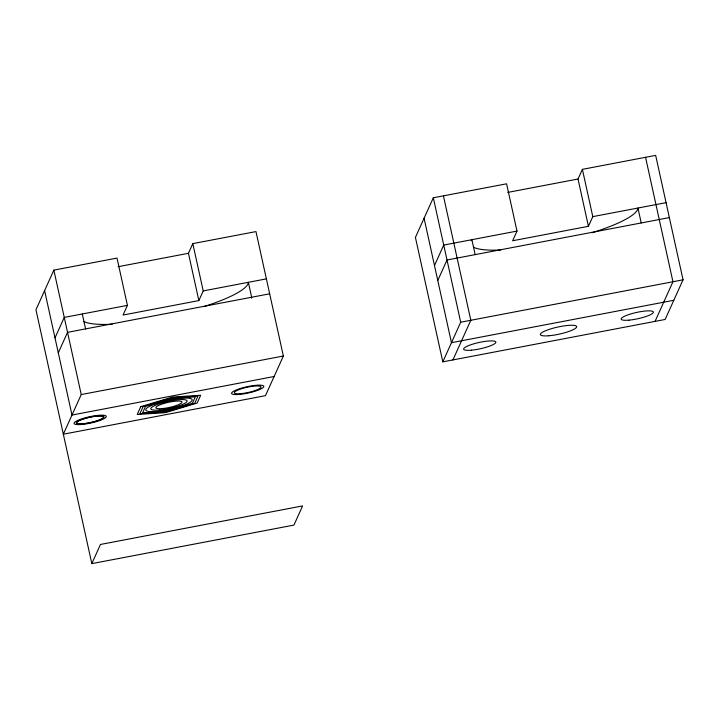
<?xml version="1.0" encoding="UTF-8"?>
<svg xmlns="http://www.w3.org/2000/svg" width="719" height="719" viewBox="0 0 719 719"><rect width="100%" height="100%" fill="white"/><g stroke="black" fill="none" stroke-linecap="round" stroke-linejoin="round"><path stroke-width="1.08" d="M53.853 270.128L81.238 394.56L63.335 434.204L265.464 395.666L283.367 356.022L255.973 231.581L192.809 243.624L203.216 290.916L198.857 300.587L123.057 315.039L127.425 305.368L117.017 258.085L53.853 270.128L35.95 309.772L91.825 563.624L293.945 525.086L302.6 505.915L100.471 544.454L91.825 563.624M55.012 337.885L64.261 317.412L127.425 305.368M58.302 352.822L67.541 332.34L269.67 293.801M198.857 300.587L188.45 253.295L192.809 243.624M433.323 197.77L415.42 237.414L442.814 361.855L665.147 319.461L683.05 279.817L655.665 155.376L582.39 169.351L578.022 179.013L588.43 226.305L512.638 240.757L516.997 231.087L506.589 183.803L433.323 197.77L460.708 322.211L442.814 361.855M434.483 265.536L443.731 245.053L516.997 231.087M437.772 280.464L447.02 259.99L669.353 217.596M452.916 359.922L470.819 320.279L443.425 195.847M588.43 226.305L592.798 216.635L582.39 169.351M655.045 321.384L672.948 281.74L645.554 157.308M118.141 266.704L188.45 253.295M507.722 192.422L578.022 179.013M203.216 290.916L266.381 278.873M592.798 216.635L666.073 202.668M81.238 394.56L283.367 356.022M460.708 322.211L683.05 279.817M274.119 376.504L71.99 415.043L44.605 290.602M673.802 300.29L451.469 342.684L424.075 218.243M641.222 222.962L637.933 208.025A85.732 16.681 -12.4 0 1 592.222 232.713M475.151 254.625L471.871 239.688A85.732 16.681 -12.4 0 0 471.161 240.694M82.29 313.969L85.579 328.907M251.488 298.142A85.732 16.681 -12.4 0 0 251.641 297.244L248.352 282.306A85.732 16.681 -12.4 0 1 203.621 306.689M112.209 324.242A85.732 16.681 -12.4 0 1 83.907 321.537M500.658 250.014A85.732 16.681 -12.4 0 1 473.488 247.255M140.735 406.693L137.221 414.477L165.433 412.661L197.15 403.053L200.673 395.261L172.461 397.086L140.735 406.693M143.117 406.541L139.899 413.668L165.73 412.005L194.777 403.206L197.995 396.07L172.165 397.742L143.117 406.541M145.499 406.388L142.569 412.859L166.026 411.349L192.395 403.359L195.316 396.888L171.868 398.398L145.499 406.388M241.512 393.581A13.67 2.66 -12.4 0 0 261.06 386.921A13.67 2.66 -12.4 0 0 240.55 389.069A13.67 2.66 -12.4 0 0 241.512 393.581M240.227 394.345A16.501 3.209 -12.4 0 0 263.819 386.31A16.501 3.209 -12.4 0 0 239.068 388.907A16.501 3.209 -12.4 0 0 240.227 394.345M83.97 423.617A13.67 2.66 -12.4 0 0 103.518 416.957A13.67 2.66 -12.4 0 0 83.009 419.105A13.67 2.66 -12.4 0 0 83.97 423.617M82.685 424.381A16.501 3.209 -12.4 0 0 106.277 416.355A16.501 3.209 -12.4 0 0 81.526 418.943A16.501 3.209 -12.4 0 0 82.685 424.381M157.2 411.439A23.772 4.629 -12.4 0 0 192.18 399.989A23.772 4.629 -12.4 0 0 157.452 403.188A23.772 4.629 -12.4 0 0 157.2 411.439M162.341 408.572A13.382 2.606 -12.4 0 0 182.024 402.128A13.382 2.606 -12.4 0 0 162.476 403.925A13.382 2.606 -12.4 0 0 162.341 408.572M159.771 410.001A18.577 3.613 -12.4 0 0 187.102 401.058A18.577 3.613 -12.4 0 0 159.96 403.557A18.577 3.613 -12.4 0 0 159.771 410.001M83.728 423.752A14.191 2.759 -12.4 0 0 104.021 416.849A14.191 2.759 -12.4 0 0 82.739 419.078A14.191 2.759 -12.4 0 0 83.728 423.752M629.062 320.135A16.501 3.209 -12.4 0 0 653.409 312.199A16.501 3.209 -12.4 0 0 629.377 314.383A16.501 3.209 -12.4 0 0 629.062 320.135M548.597 335.782A18.577 3.613 -12.4 0 0 576.656 326.965A18.577 3.613 -12.4 0 0 550.323 329.023A18.577 3.613 -12.4 0 0 548.597 335.782M471.52 350.171A16.501 3.209 -12.4 0 0 495.867 342.244A16.501 3.209 -12.4 0 0 471.835 344.419A16.501 3.209 -12.4 0 0 471.52 350.171"/></g></svg>
